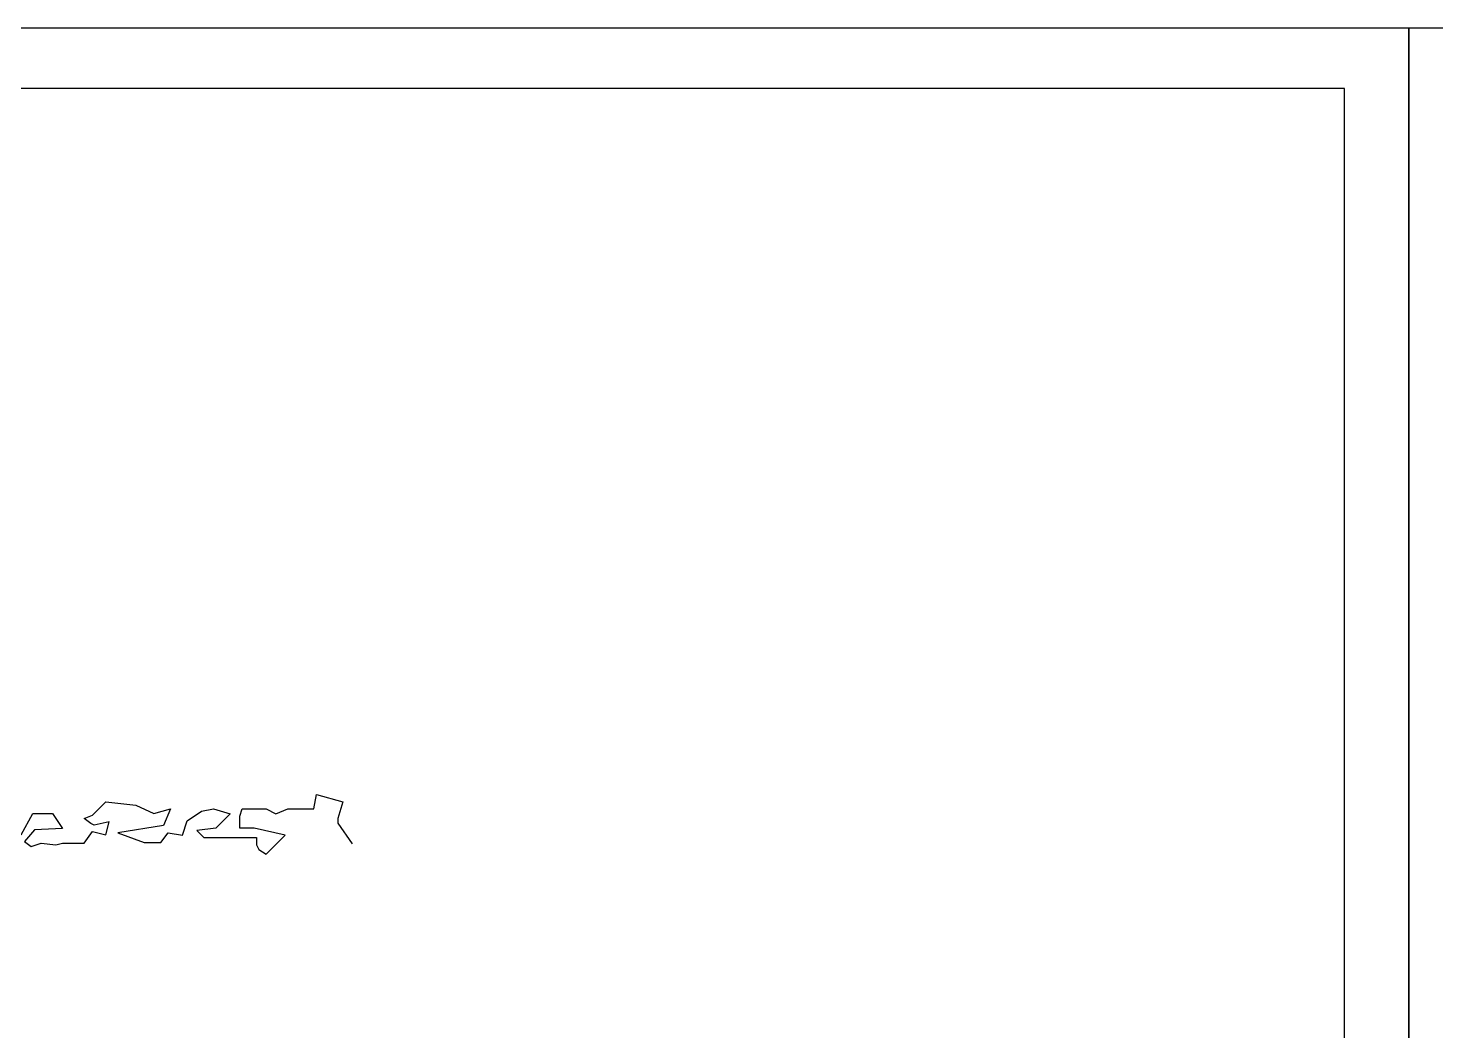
# Model space of a CAD drawing. Header units: inches. Extents: x -1482 to -895, y -39 to 122.
# Drawn here: x -1363.41 to -1347.86, y 74.97 to 86.05 of the extents above; entities that cross this region are included whole.
import ezdxf

# ---------------------------------------------------------------- set-up
doc = ezdxf.new("R2010")
doc.units = ezdxf.units.IN
doc.header["$MEASUREMENT"] = 0
for name, color, linetype in [('KADR', 5, 'Continuous'), ('LAYER2', 8, 'Continuous'), ('nama', 252, 'Continuous')]:
    doc.layers.add(name, color=color, linetype=linetype)

msp = doc.modelspace()

# ---------------------------------------------------------------- linework, layer by layer
at = {"layer": 'KADR'}
msp.add_lwpolyline([(-1375.6066, 46.8196), (-1348.8673, 46.8196), (-1348.8673, 85.38), (-1375.6066, 85.38)], close=True, dxfattribs=at)
at = {"layer": 'LAYER2', "elevation": 4514.3004}
msp.add_lwpolyline([(-1363.4892, 77.1319), (-1363.3607, 77.3703), (-1363.1405, 77.3703), (-1363.0305, 77.2053), (-1363.3424, 77.1869), (-1363.4525, 77.0585), (-1363.3791, 77.0035), (-1363.269, 77.0402), (-1363.1039, 77.0219), (-1363.0305, 77.0402), (-1362.902, 77.0402), (-1362.7919, 77.0402), (-1362.7002, 77.1686), (-1362.5534, 77.1319), (-1362.5167, 77.2786), (-1362.6818, 77.2419), (-1362.7185, 77.2603), (-1362.7919, 77.3153), (-1362.7002, 77.352), (-1362.5534, 77.4987), (-1362.2231, 77.462), (-1362.0213, 77.3703), (-1361.8382, 77.4198), (-1361.9174, 77.2349), (-1362.4194, 77.1557), (-1362.1288, 77.05), (-1361.9438, 77.05), (-1361.8646, 77.1557), (-1361.706, 77.1293), (-1361.6532, 77.2877), (-1361.4947, 77.3934), (-1361.3626, 77.4198), (-1361.1776, 77.3669), (-1361.3361, 77.2085), (-1361.5475, 77.1821), (-1361.4682, 77.1028), (-1361.0191, 77.1028), (-1360.8869, 77.1028), (-1360.8869, 77.0236), (-1360.8605, 76.9708), (-1360.7813, 76.918), (-1360.5699, 77.1293), (-1360.9134, 77.2085), (-1361.0719, 77.2085), (-1361.0719, 77.3405), (-1361.0455, 77.4198), (-1360.7813, 77.4198), (-1360.6756, 77.3669), (-1360.5435, 77.4198), (-1360.2528, 77.4198), (-1360.2264, 77.5782), (-1359.9357, 77.499), (-1359.9886, 77.3141), (-1359.9886, 77.2613), (-1359.8295, 77.0341)], dxfattribs=at)
at = {"layer": 'nama', "linetype": 'ByBlock'}
for points in [[(-1348.1544, 86.0478), (-1376.1998, 86.0478), (-1376.1998, 46.1518), (-1348.1544, 46.1518)], [(-1320.109, 86.0478), (-1348.1544, 86.0478), (-1348.1544, 46.1518), (-1320.109, 46.1518)]]:
    msp.add_lwpolyline(points, close=True, dxfattribs=at)

doc.saveas('drawing.dxf')
